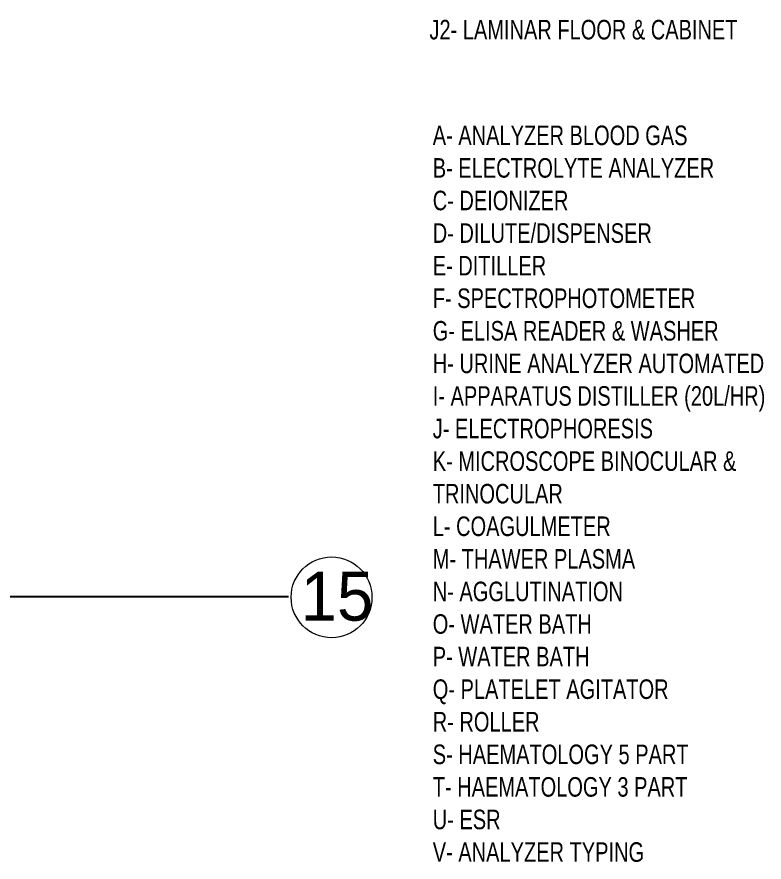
# Model space of a CAD drawing. Header units: metres. Extents: x 75097 to 220695, y -1557923 to -1361206.
# Drawn here: x 213015 to 220666, y -1472352 to -1463703 of the extents above; entities that cross this region are included whole.
import ezdxf

# ---------------------------------------------------------------- set-up
doc = ezdxf.new("R2010")
doc.units = ezdxf.units.M
doc.layers.get('0').update_dxf_attribs({"lineweight": 0})
doc.layers.add('A-100 - Copy$0$axes', color=8, linetype='Continuous')
for name, color, linetype, lineweight in [('A-100 - Copy$0$AxisBalloons_2', 8, 'Continuous', 0), ('A-100 - Copy$0$Medical Equipment and Furniture', 8, 'Continuous', 0), ('A-100 - Copy$0$TEXT', 8, 'Continuous', 0)]:
    doc.layers.add(name, color=color, linetype=linetype, lineweight=lineweight)
doc.styles.add('A-100 - Copy$0$Standard', font='GOTHIC.TTF')
doc.styles.add('A-100 - Copy$0$X3G_ENTITY_2587EA', font='swisscl.ttf', dxfattribs={"height": 200})

# ---------------------------------------------------------------- blocks, each defined once
blk = doc.blocks.new('A-100 - Copy')
at = {"layer": 'A-100 - Copy$0$axes'}
blk.add_line((215795, -1469637.7, 2.4), (83877.8, -1469637.7, 2.4), dxfattribs=at)
at = {"layer": 'A-100 - Copy$0$AxisBalloons_2'}
blk.add_circle((216236.8, -1469642.7, 0), 413.9, dxfattribs=at)
at = {"layer": 'A-100 - Copy$0$Medical Equipment and Furniture', "char_height": 200, "width": 3575.279, "attachment_point": 2, "style": 'A-100 - Copy$0$X3G_ENTITY_2587EA'}
for s, insert in [('\\pxql;A2- MICROSCOPE FLUORESCENT\\PB2- OVEN\\PC2- INCUBATOR\\PD2- SEMEN ANALYZER\\PE2- OVEN\\PF2- BLOOD CULTURE\\PG2- ANALYZER MICROBIOLOGY\\PH2- WATER BATH\\PI2- JAR ANAEROBIC\\PJ2- LAMINAR FLOOR & CABINET', (219026.7, -1460732.6)), ('\\pxql;A- ANALYZER BLOOD GAS\\PB- ELECTROLYTE ANALYZER\\PC- DEIONIZER\\PD- DILUTE/DISPENSER\\PE- DITILLER\\PF- SPECTROPHOTOMETER\\PG- ELISA READER & WASHER\\PH- URINE ANALYZER AUTOMATED\\PI- APPARATUS DISTILLER (20L/HR)\\PJ- ELECTROPHORESIS\\PK- MICROSCOPE BINOCULAR & TRINOCULAR\\PL- COAGULMETER\\PM- THAWER PLASMA\\PN- AGGLUTINATION\\PO- WATER BATH\\PP- WATER BATH\\PQ- PLATELET AGITATOR\\PR- ROLLER\\PS- HAEMATOLOGY 5 PART\\PT- HAEMATOLOGY 3 PART\\PU- ESR\\PV- ANALYZER TYPING', (219060.7, -1464814.7, -4.7))]:
    blk.add_mtext(s, dxfattribs=dict(at, insert=insert))
at = {"layer": 'A-100 - Copy$0$TEXT', "insert": (215920.9, -1469381.2, 0), "char_height": 500, "attachment_point": 1, "style": 'A-100 - Copy$0$Standard'}
blk.add_mtext_dynamic_manual_height_columns('15', width=1.122, gutter_width=1, heights=[0], dxfattribs=at)

msp = doc.modelspace()

# ---------------------------------------------------------------- block references
msp.add_blockref('A-100 - Copy', (0, 0))

doc.saveas('drawing.dxf')
